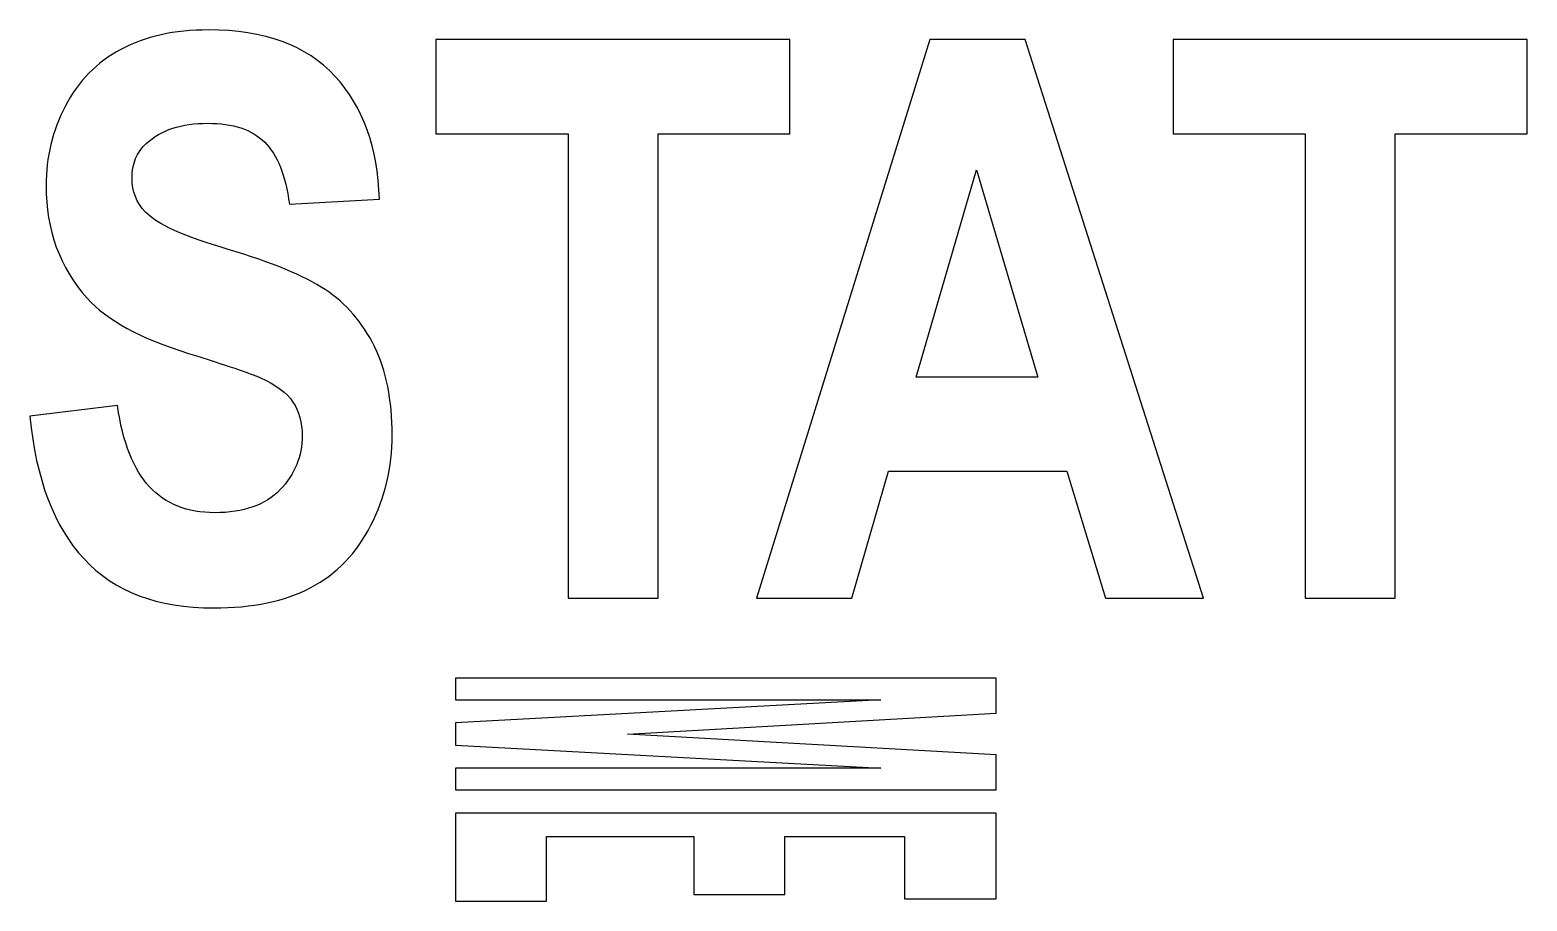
# Model space of a CAD drawing. Header units: centimetres. Extents: x -12.1 to 12.1, y -5 to 6.2.
# Drawn here: x -11.078 to -9.126, y 1.786 to 2.922 of the extents above; entities that cross this region are included whole.
import ezdxf

# ---------------------------------------------------------------- set-up
doc = ezdxf.new("R2010")
doc.units = ezdxf.units.CM
doc.header["$MEASUREMENT"] = 0
doc.layers.add('Layer 1', color=7, linetype='Continuous')

msp = doc.modelspace()

# ---------------------------------------------------------------- linework, layer by layer
at = {"layer": 'Layer 1', "color": 250}
for points, knots in [([(-11.07814, 2.41809), (-11.07814, 2.41809), (-10.96405, 2.43202), (-10.96405, 2.43202), (-10.96405, 2.43202), (-10.95719, 2.38397), (-10.94325, 2.34867), (-10.92225, 2.32614), (-10.92225, 2.32614), (-10.90126, 2.30363), (-10.87294, 2.29233), (-10.83729, 2.29233), (-10.83729, 2.29233), (-10.79955, 2.29233), (-10.77107, 2.30238), (-10.75193, 2.32241), (-10.75193, 2.32241), (-10.73279, 2.34244), (-10.72322, 2.36592), (-10.72322, 2.39274), (-10.72322, 2.39274), (-10.72322, 2.40997), (-10.72723, 2.42465), (-10.73529, 2.43673), (-10.73529, 2.43673), (-10.74336, 2.44881), (-10.75741, 2.45933), (-10.7775, 2.46829), (-10.7775, 2.46829), (-10.79122, 2.47426), (-10.82249, 2.48486), (-10.87138, 2.5001), (-10.87138, 2.5001), (-10.93422, 2.51966), (-10.97832, 2.54365), (-11.00367, 2.57216), (-11.00367, 2.57216), (-11.03931, 2.61226), (-11.05714, 2.66115), (-11.05714, 2.71877), (-11.05714, 2.71877), (-11.05714, 2.7559), (-11.04876, 2.79061), (-11.03199, 2.82293), (-11.03199, 2.82293), (-11.01523, 2.85522), (-10.99105, 2.87983), (-10.9595, 2.89672), (-10.9595, 2.89672), (-10.92794, 2.91361), (-10.88985, 2.92206), (-10.84523, 2.92206), (-10.84523, 2.92206), (-10.77233, 2.92206), (-10.71747, 2.90202), (-10.68064, 2.86195), (-10.68064, 2.86195), (-10.64379, 2.82183), (-10.62444, 2.76833), (-10.62259, 2.70139), (-10.62259, 2.70139), (-10.62259, 2.70139), (-10.73985, 2.69495), (-10.73985, 2.69495), (-10.73985, 2.69495), (-10.74486, 2.73238), (-10.75564, 2.75931), (-10.77214, 2.7757), (-10.77214, 2.7757), (-10.78864, 2.79213), (-10.8134, 2.80031), (-10.84639, 2.80031), (-10.84639, 2.80031), (-10.88048, 2.80031), (-10.90716, 2.79154), (-10.92643, 2.77395), (-10.92643, 2.77395), (-10.93884, 2.76269), (-10.94504, 2.74763), (-10.94504, 2.72874), (-10.94504, 2.72874), (-10.94504, 2.71149), (-10.93923, 2.69676), (-10.92761, 2.6845), (-10.92761, 2.6845), (-10.91284, 2.66893), (-10.87691, 2.65268), (-10.81986, 2.63579), (-10.81986, 2.63579), (-10.76282, 2.6189), (-10.72064, 2.6014), (-10.69332, 2.58334), (-10.69332, 2.58334), (-10.66597, 2.56529), (-10.64458, 2.5406), (-10.62913, 2.50929), (-10.62913, 2.50929), (-10.6137, 2.47799), (-10.60596, 2.4393), (-10.60596, 2.39323), (-10.60596, 2.39323), (-10.60596, 2.3515), (-10.61522, 2.31239), (-10.6337, 2.27594), (-10.6337, 2.27594), (-10.65218, 2.2395), (-10.67831, 2.2124), (-10.71214, 2.19467), (-10.71214, 2.19467), (-10.74593, 2.17696), (-10.78804, 2.16808), (-10.83848, 2.16808), (-10.83848, 2.16808), (-10.9119, 2.16808), (-10.96829, 2.18939), (-11.00763, 2.23197), (-11.00763, 2.23197), (-11.04697, 2.27454), (-11.07047, 2.33659), (-11.07814, 2.41809)], [0, 0, 0, 0, 0.0322581, 0.0322581, 0.0322581, 0.0322581, 0.0645161, 0.0645161, 0.0645161, 0.0645161, 0.0967742, 0.0967742, 0.0967742, 0.0967742, 0.1290323, 0.1290323, 0.1290323, 0.1290323, 0.1612903, 0.1612903, 0.1612903, 0.1612903, 0.1935484, 0.1935484, 0.1935484, 0.1935484, 0.2258065, 0.2258065, 0.2258065, 0.2258065, 0.2580645, 0.2580645, 0.2580645, 0.2580645, 0.2903226, 0.2903226, 0.2903226, 0.2903226, 0.3225806, 0.3225806, 0.3225806, 0.3225806, 0.3548387, 0.3548387, 0.3548387, 0.3548387, 0.3870968, 0.3870968, 0.3870968, 0.3870968, 0.4193548, 0.4193548, 0.4193548, 0.4193548, 0.4516129, 0.4516129, 0.4516129, 0.4516129, 0.483871, 0.483871, 0.483871, 0.483871, 0.516129, 0.516129, 0.516129, 0.516129, 0.5483871, 0.5483871, 0.5483871, 0.5483871, 0.5806452, 0.5806452, 0.5806452, 0.5806452, 0.6129032, 0.6129032, 0.6129032, 0.6129032, 0.6451613, 0.6451613, 0.6451613, 0.6451613, 0.6774194, 0.6774194, 0.6774194, 0.6774194, 0.7096774, 0.7096774, 0.7096774, 0.7096774, 0.7419355, 0.7419355, 0.7419355, 0.7419355, 0.7741935, 0.7741935, 0.7741935, 0.7741935, 0.8064516, 0.8064516, 0.8064516, 0.8064516, 0.8387097, 0.8387097, 0.8387097, 0.8387097, 0.8709677, 0.8709677, 0.8709677, 0.8709677, 0.9032258, 0.9032258, 0.9032258, 0.9032258, 0.9354839, 0.9354839, 0.9354839, 0.9354839, 1, 1, 1, 1]), ([(-10.3766, 2.18101), (-10.3766, 2.18101), (-10.3766, 2.78636), (-10.3766, 2.78636), (-10.3766, 2.78636), (-10.3766, 2.78636), (-10.54892, 2.78636), (-10.54892, 2.78636), (-10.54892, 2.78636), (-10.54892, 2.78636), (-10.54892, 2.90965), (-10.54892, 2.90965), (-10.54892, 2.90965), (-10.54892, 2.90965), (-10.08744, 2.90965), (-10.08744, 2.90965), (-10.08744, 2.90965), (-10.08744, 2.90965), (-10.08744, 2.78636), (-10.08744, 2.78636), (-10.08744, 2.78636), (-10.08744, 2.78636), (-10.25935, 2.78636), (-10.25935, 2.78636), (-10.25935, 2.78636), (-10.25935, 2.78636), (-10.25935, 2.18101), (-10.25935, 2.18101), (-10.25935, 2.18101), (-10.25935, 2.18101), (-10.3766, 2.18101), (-10.3766, 2.18101)], [0, 0, 0, 0, 0.1111111, 0.1111111, 0.1111111, 0.1111111, 0.2222222, 0.2222222, 0.2222222, 0.2222222, 0.3333333, 0.3333333, 0.3333333, 0.3333333, 0.4444444, 0.4444444, 0.4444444, 0.4444444, 0.5555556, 0.5555556, 0.5555556, 0.5555556, 0.6666667, 0.6666667, 0.6666667, 0.6666667, 0.7777778, 0.7777778, 0.7777778, 0.7777778, 1, 1, 1, 1]), ([(-9.54831, 2.18101), (-9.54831, 2.18101), (-9.67586, 2.18101), (-9.67586, 2.18101), (-9.67586, 2.18101), (-9.67586, 2.18101), (-9.72656, 2.34652), (-9.72656, 2.34652), (-9.72656, 2.34652), (-9.72656, 2.34652), (-9.9587, 2.34652), (-9.9587, 2.34652), (-9.9587, 2.34652), (-9.9587, 2.34652), (-10.00664, 2.18101), (-10.00664, 2.18101), (-10.00664, 2.18101), (-10.00664, 2.18101), (-10.131, 2.18101), (-10.131, 2.18101), (-10.131, 2.18101), (-10.131, 2.18101), (-9.90483, 2.90965), (-9.90483, 2.90965), (-9.90483, 2.90965), (-9.90483, 2.90965), (-9.78083, 2.90965), (-9.78083, 2.90965), (-9.78083, 2.90965), (-9.78083, 2.90965), (-9.54831, 2.18101), (-9.54831, 2.18101)], [0, 0, 0, 0, 0.1111111, 0.1111111, 0.1111111, 0.1111111, 0.2222222, 0.2222222, 0.2222222, 0.2222222, 0.3333333, 0.3333333, 0.3333333, 0.3333333, 0.4444444, 0.4444444, 0.4444444, 0.4444444, 0.5555556, 0.5555556, 0.5555556, 0.5555556, 0.6666667, 0.6666667, 0.6666667, 0.6666667, 0.7777778, 0.7777778, 0.7777778, 0.7777778, 1, 1, 1, 1]), ([(-9.41559, 2.18101), (-9.41559, 2.18101), (-9.41559, 2.78636), (-9.41559, 2.78636), (-9.41559, 2.78636), (-9.41559, 2.78636), (-9.58793, 2.78636), (-9.58793, 2.78636), (-9.58793, 2.78636), (-9.58793, 2.78636), (-9.58793, 2.90965), (-9.58793, 2.90965), (-9.58793, 2.90965), (-9.58793, 2.90965), (-9.12644, 2.90965), (-9.12644, 2.90965), (-9.12644, 2.90965), (-9.12644, 2.90965), (-9.12644, 2.78636), (-9.12644, 2.78636), (-9.12644, 2.78636), (-9.12644, 2.78636), (-9.29835, 2.78636), (-9.29835, 2.78636), (-9.29835, 2.78636), (-9.29835, 2.78636), (-9.29835, 2.18101), (-9.29835, 2.18101), (-9.29835, 2.18101), (-9.29835, 2.18101), (-9.41559, 2.18101), (-9.41559, 2.18101)], [0, 0, 0, 0, 0.1111111, 0.1111111, 0.1111111, 0.1111111, 0.2222222, 0.2222222, 0.2222222, 0.2222222, 0.3333333, 0.3333333, 0.3333333, 0.3333333, 0.4444444, 0.4444444, 0.4444444, 0.4444444, 0.5555556, 0.5555556, 0.5555556, 0.5555556, 0.6666667, 0.6666667, 0.6666667, 0.6666667, 0.7777778, 0.7777778, 0.7777778, 0.7777778, 1, 1, 1, 1]), ([(-9.76421, 2.46928), (-9.76421, 2.46928), (-9.84422, 2.73966), (-9.84422, 2.73966), (-9.84422, 2.73966), (-9.84422, 2.73966), (-9.92266, 2.46928), (-9.92266, 2.46928), (-9.92266, 2.46928), (-9.92266, 2.46928), (-9.76421, 2.46928), (-9.76421, 2.46928)], [0, 0, 0, 0, 0.25, 0.25, 0.25, 0.25, 0.5, 0.5, 0.5, 0.5, 1, 1, 1, 1]), ([(-10.52323, 2.07635), (-10.52323, 2.07635), (-9.81873, 2.07635), (-9.81873, 2.07635), (-9.81873, 2.07635), (-9.81873, 2.07635), (-9.81873, 2.03081), (-9.81873, 2.03081), (-9.81873, 2.03081), (-9.81873, 2.03081), (-10.2993, 2.00344), (-10.2993, 2.00344), (-10.2993, 2.00344), (-10.2993, 2.00344), (-9.81873, 1.97639), (-9.81873, 1.97639), (-9.81873, 1.97639), (-9.81873, 1.97639), (-9.81873, 1.93073), (-9.81873, 1.93073), (-9.81873, 1.93073), (-9.81873, 1.93073), (-10.52323, 1.93073), (-10.52323, 1.93073), (-10.52323, 1.93073), (-10.52323, 1.93073), (-10.52323, 1.959), (-10.52323, 1.959), (-10.52323, 1.959), (-10.52323, 1.959), (-9.96869, 1.959), (-9.96869, 1.959), (-9.96869, 1.959), (-9.96869, 1.959), (-10.52323, 1.98894), (-10.52323, 1.98894), (-10.52323, 1.98894), (-10.52323, 1.98894), (-10.52323, 2.01824), (-10.52323, 2.01824), (-10.52323, 2.01824), (-10.52323, 2.01824), (-9.96869, 2.04808), (-9.96869, 2.04808), (-9.96869, 2.04808), (-9.96869, 2.04808), (-10.52323, 2.04808), (-10.52323, 2.04808), (-10.52323, 2.04808), (-10.52323, 2.04808), (-10.52323, 2.07635), (-10.52323, 2.07635)], [0, 0, 0, 0, 0.0714286, 0.0714286, 0.0714286, 0.0714286, 0.1428571, 0.1428571, 0.1428571, 0.1428571, 0.2142857, 0.2142857, 0.2142857, 0.2142857, 0.2857143, 0.2857143, 0.2857143, 0.2857143, 0.3571429, 0.3571429, 0.3571429, 0.3571429, 0.4285714, 0.4285714, 0.4285714, 0.4285714, 0.5, 0.5, 0.5, 0.5, 0.5714286, 0.5714286, 0.5714286, 0.5714286, 0.6428571, 0.6428571, 0.6428571, 0.6428571, 0.7142857, 0.7142857, 0.7142857, 0.7142857, 0.7857143, 0.7857143, 0.7857143, 0.7857143, 0.8571429, 0.8571429, 0.8571429, 0.8571429, 1, 1, 1, 1]), ([(-10.52323, 1.90048), (-10.52323, 1.90048), (-9.81873, 1.90048), (-9.81873, 1.90048), (-9.81873, 1.90048), (-9.81873, 1.90048), (-9.81873, 1.78869), (-9.81873, 1.78869), (-9.81873, 1.78869), (-9.81873, 1.78869), (-9.93789, 1.78869), (-9.93789, 1.78869), (-9.93789, 1.78869), (-9.93789, 1.78869), (-9.93789, 1.87005), (-9.93789, 1.87005), (-9.93789, 1.87005), (-9.93789, 1.87005), (-10.09408, 1.87005), (-10.09408, 1.87005), (-10.09408, 1.87005), (-10.09408, 1.87005), (-10.09408, 1.79434), (-10.09408, 1.79434), (-10.09408, 1.79434), (-10.09408, 1.79434), (-10.2128, 1.79434), (-10.2128, 1.79434), (-10.2128, 1.79434), (-10.2128, 1.79434), (-10.2128, 1.87005), (-10.2128, 1.87005), (-10.2128, 1.87005), (-10.2128, 1.87005), (-10.40453, 1.87005), (-10.40453, 1.87005), (-10.40453, 1.87005), (-10.40453, 1.87005), (-10.40453, 1.78578), (-10.40453, 1.78578), (-10.40453, 1.78578), (-10.40453, 1.78578), (-10.52323, 1.78578), (-10.52323, 1.78578), (-10.52323, 1.78578), (-10.52323, 1.78578), (-10.52323, 1.90048), (-10.52323, 1.90048)], [0, 0, 0, 0, 0.0769231, 0.0769231, 0.0769231, 0.0769231, 0.1538462, 0.1538462, 0.1538462, 0.1538462, 0.2307692, 0.2307692, 0.2307692, 0.2307692, 0.3076923, 0.3076923, 0.3076923, 0.3076923, 0.3846154, 0.3846154, 0.3846154, 0.3846154, 0.4615385, 0.4615385, 0.4615385, 0.4615385, 0.5384615, 0.5384615, 0.5384615, 0.5384615, 0.6153846, 0.6153846, 0.6153846, 0.6153846, 0.6923077, 0.6923077, 0.6923077, 0.6923077, 0.7692308, 0.7692308, 0.7692308, 0.7692308, 0.8461538, 0.8461538, 0.8461538, 0.8461538, 1, 1, 1, 1])]:
    msp.add_open_spline(points, degree=3, knots=knots, dxfattribs=at)

doc.saveas('drawing.dxf')
